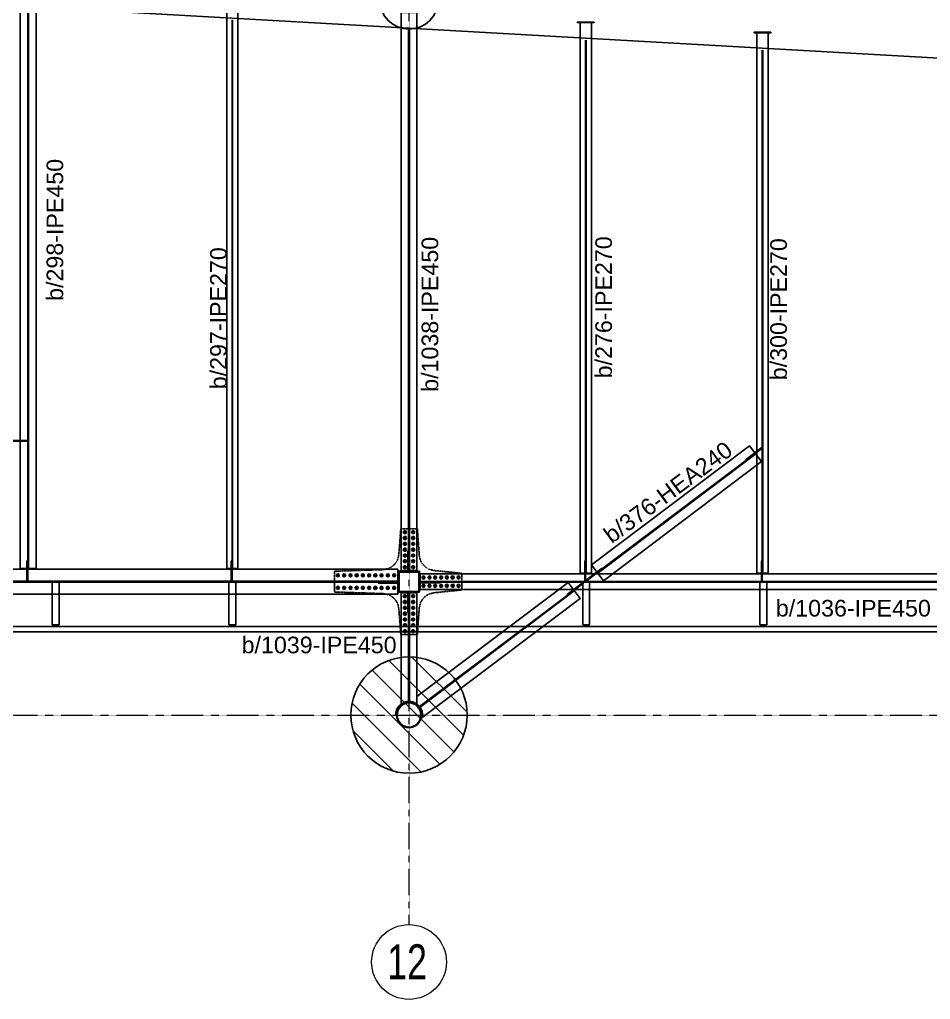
# Model space of a CAD drawing. Header units: millimetres. Extents: x -1715 to 93033, y -21962 to 25119.
# Drawn here: x 50153 to 61106, y -7283 to 4504 of the extents above; entities that cross this region are included whole.
import ezdxf
from ezdxf.enums import TextEntityAlignment as Align

# ---------------------------------------------------------------- set-up
doc = ezdxf.new("R2010")
doc.units = ezdxf.units.MM
doc.header["$LTSCALE"] = 0.4
doc.linetypes.add('DXK_LINE_DOT2', pattern=[3.9198, 1.9599, -1.9599])
doc.linetypes.add('Grid Line', pattern=[3.33375, 1.905, -0.47625, 0.47625, -0.47625])
for name, color, linetype, lineweight in [('0-1', 250, 'Continuous', 5), ('E_COLUMNAS', 1, 'Continuous', 18), ('E_COLUMNAS-1', 1, 'Continuous', 25), ('E_EJES', 8, 'Continuous', 9), ('E_EJES-1', 8, 'Grid Line', 9), ('E_MUROS', 2, 'Continuous', 18), ('E_TEXTO', 3, 'Continuous', 9), ('E_VIGAS-1', 31, 'Continuous', 25), ('E_VIGAS-2', 252, 'Continuous', 25)]:
    doc.layers.add(name, color=color, linetype=linetype, lineweight=lineweight)
doc.layers.add('A_ALMA', color=255, linetype='Continuous')
doc.layers.add('P-PLATINA', color=6, linetype='Continuous')
doc.styles.add('Swis721 LtCn BT_1', font='swisscl.ttf', dxfattribs={"height": 0.42})
doc.styles.add('VERDANA', font='arial.ttf')

# ---------------------------------------------------------------- blocks, each defined once
blk = doc.blocks.new('EST_SFM_VIGA-METALICA-SECCION-C - EST_SFM_VIGA-METALICA-UPN160-1509776-_14_00m_N_E_-NIVEL-4 DOC')
at = {"layer": 'E_VIGAS-1'}
for p, q in [((44.822, 0.047), (-44.831, 0.047)), ((-44.831, -0.018), (44.822, -0.018))]:
    blk.add_line(p, q, dxfattribs=at)
blk = doc.blocks.new('DCTIB_CNI_EST_MOD-1A-FAC_0001_rvt-1-_14_00m_N_E_-NIVEL-4 DOC')
at = {"layer": 'E_VIGAS-1'}
for p, q in [((-35.953, 142.26), (-35.871, 142.26)), ((-35.953, 141.749), (-35.953, 142.26)), ((-35.871, 141.749), (-35.871, 142.26)), ((-33.828, 142.261), (-33.746, 142.261)), ((-33.828, 141.749), (-33.828, 142.261)), ((-33.746, 141.749), (-33.746, 142.261)), ((-29.573, 142.261), (-29.491, 142.261)), ((-29.573, 141.749), (-29.573, 142.261)), ((-29.491, 141.749), (-29.491, 142.261)), ((-27.443, 142.261), (-27.361, 142.261)), ((-27.443, 141.749), (-27.443, 142.261)), ((-27.361, 141.749), (-27.361, 142.261)), ((-35.871, 141.749), (-35.953, 141.749)), ((-35.953, 141.748), (-35.953, 141.749)), ((-35.953, 141.749), (-35.871, 141.749)), ((-35.925, 141.748), (-35.953, 141.748)), ((-35.914, 141.743), (-35.914, 141.748)), ((-35.914, 141.737), (-35.914, 141.743)), ((-35.909, 141.737), (-35.914, 141.737)), ((-35.909, 141.748), (-35.909, 141.743)), ((-35.909, 141.743), (-35.909, 141.737)), ((-35.871, 141.748), (-35.899, 141.748)), ((-35.871, 141.749), (-35.871, 141.748)), ((-33.746, 141.749), (-33.828, 141.749)), ((-33.828, 141.748), (-33.828, 141.749)), ((-33.828, 141.749), (-33.746, 141.749)), ((-33.8, 141.748), (-33.828, 141.748)), ((-33.789, 141.743), (-33.789, 141.748)), ((-33.789, 141.737), (-33.789, 141.743)), ((-33.784, 141.737), (-33.789, 141.737)), ((-33.784, 141.748), (-33.784, 141.743)), ((-33.784, 141.743), (-33.784, 141.737)), ((-33.746, 141.748), (-33.774, 141.748)), ((-33.746, 141.749), (-33.746, 141.748)), ((-29.491, 141.749), (-29.573, 141.749)), ((-29.573, 141.748), (-29.573, 141.749)), ((-29.573, 141.749), (-29.491, 141.749)), ((-29.545, 141.748), (-29.573, 141.748)), ((-29.535, 141.743), (-29.535, 141.748)), ((-29.535, 141.729), (-29.535, 141.743)), ((-29.53, 141.748), (-29.53, 141.743)), ((-29.53, 141.743), (-29.53, 141.729)), ((-29.491, 141.748), (-29.519, 141.748)), ((-29.491, 141.749), (-29.491, 141.748)), ((-27.361, 141.749), (-27.443, 141.749)), ((-27.443, 141.748), (-27.443, 141.749)), ((-27.443, 141.749), (-27.361, 141.749)), ((-27.415, 141.748), (-27.443, 141.748)), ((-27.405, 141.743), (-27.405, 141.748)), ((-27.405, 141.729), (-27.405, 141.743)), ((-27.4, 141.748), (-27.4, 141.743)), ((-27.4, 141.743), (-27.4, 141.729)), ((-27.361, 141.748), (-27.389, 141.748)), ((-27.361, 141.749), (-27.361, 141.748))]:
    blk.add_line(p, q, dxfattribs=at)
for points, knots in [([(-35.925, 141.748), (-35.924, 141.748), (-35.923, 141.748), (-35.92, 141.748), (-35.918, 141.747), (-35.916, 141.747), (-35.915, 141.745), (-35.914, 141.744), (-35.914, 141.743)], [0, 0, 0, 0, 0.142857, 0.285714, 0.428571, 0.571429, 0.785714, 1, 1, 1, 1]), ([(-35.914, 141.743), (-35.914, 141.744), (-35.915, 141.745), (-35.916, 141.747), (-35.918, 141.747), (-35.919, 141.748), (-35.92, 141.748), (-35.922, 141.748), (-35.924, 141.748), (-35.925, 141.748)], [0, 0, 0, 0, 0.285714, 0.428571, 0.571429, 0.678571, 0.732143, 0.785714, 1, 1, 1, 1]), ([(-35.899, 141.748), (-35.9, 141.748), (-35.901, 141.748), (-35.904, 141.748), (-35.906, 141.747), (-35.908, 141.747), (-35.909, 141.745), (-35.909, 141.744), (-35.909, 141.743)], [0, 0, 0, 0, 0.142857, 0.285714, 0.428571, 0.571429, 0.785714, 1, 1, 1, 1]), ([(-35.909, 141.743), (-35.909, 141.744), (-35.909, 141.745), (-35.907, 141.747), (-35.906, 141.747), (-35.904, 141.748), (-35.903, 141.748), (-35.902, 141.748), (-35.9, 141.748), (-35.899, 141.748)], [0, 0, 0, 0, 0.285714, 0.428571, 0.571429, 0.678571, 0.732143, 0.785714, 1, 1, 1, 1]), ([(-33.8, 141.748), (-33.799, 141.748), (-33.798, 141.748), (-33.795, 141.748), (-33.793, 141.747), (-33.791, 141.747), (-33.79, 141.745), (-33.789, 141.744), (-33.789, 141.743)], [0, 0, 0, 0, 0.142857, 0.285714, 0.428571, 0.571429, 0.785714, 1, 1, 1, 1]), ([(-33.789, 141.743), (-33.789, 141.744), (-33.79, 141.745), (-33.791, 141.747), (-33.793, 141.747), (-33.794, 141.748), (-33.795, 141.748), (-33.797, 141.748), (-33.799, 141.748), (-33.8, 141.748)], [0, 0, 0, 0, 0.285714, 0.428571, 0.571429, 0.678571, 0.732143, 0.785714, 1, 1, 1, 1]), ([(-33.774, 141.748), (-33.775, 141.748), (-33.776, 141.748), (-33.779, 141.748), (-33.781, 141.747), (-33.783, 141.747), (-33.784, 141.745), (-33.784, 141.744), (-33.784, 141.743)], [0, 0, 0, 0, 0.142857, 0.285714, 0.428571, 0.571429, 0.785714, 1, 1, 1, 1]), ([(-33.784, 141.743), (-33.784, 141.744), (-33.784, 141.745), (-33.782, 141.747), (-33.781, 141.747), (-33.779, 141.748), (-33.778, 141.748), (-33.777, 141.748), (-33.775, 141.748), (-33.774, 141.748)], [0, 0, 0, 0, 0.285714, 0.428571, 0.571429, 0.678571, 0.732143, 0.785714, 1, 1, 1, 1]), ([(-29.545, 141.748), (-29.544, 141.748), (-29.543, 141.748), (-29.54, 141.748), (-29.538, 141.747), (-29.536, 141.747), (-29.535, 141.745), (-29.535, 141.744), (-29.535, 141.743)], [0, 0, 0, 0, 0.142857, 0.285714, 0.428571, 0.571429, 0.785714, 1, 1, 1, 1]), ([(-29.535, 141.743), (-29.535, 141.744), (-29.535, 141.745), (-29.537, 141.747), (-29.538, 141.747), (-29.54, 141.748), (-29.541, 141.748), (-29.542, 141.748), (-29.544, 141.748), (-29.545, 141.748)], [0, 0, 0, 0, 0.285714, 0.428571, 0.571429, 0.678571, 0.732143, 0.785714, 1, 1, 1, 1]), ([(-29.519, 141.748), (-29.52, 141.748), (-29.521, 141.748), (-29.524, 141.748), (-29.526, 141.747), (-29.528, 141.747), (-29.529, 141.745), (-29.53, 141.744), (-29.53, 141.743)], [0, 0, 0, 0, 0.142857, 0.285714, 0.428571, 0.571429, 0.785714, 1, 1, 1, 1]), ([(-29.53, 141.743), (-29.53, 141.744), (-29.529, 141.745), (-29.528, 141.747), (-29.526, 141.747), (-29.525, 141.748), (-29.524, 141.748), (-29.522, 141.748), (-29.52, 141.748), (-29.519, 141.748)], [0, 0, 0, 0, 0.285714, 0.428571, 0.571429, 0.678571, 0.732143, 0.785714, 1, 1, 1, 1]), ([(-27.415, 141.748), (-27.414, 141.748), (-27.413, 141.748), (-27.41, 141.748), (-27.408, 141.747), (-27.406, 141.747), (-27.405, 141.745), (-27.405, 141.744), (-27.405, 141.743)], [0, 0, 0, 0, 0.142857, 0.285714, 0.428571, 0.571429, 0.785714, 1, 1, 1, 1]), ([(-27.405, 141.743), (-27.405, 141.744), (-27.405, 141.745), (-27.407, 141.747), (-27.408, 141.747), (-27.41, 141.748), (-27.411, 141.748), (-27.412, 141.748), (-27.414, 141.748), (-27.415, 141.748)], [0, 0, 0, 0, 0.285714, 0.428571, 0.571429, 0.678571, 0.732143, 0.785714, 1, 1, 1, 1]), ([(-27.389, 141.748), (-27.39, 141.748), (-27.391, 141.748), (-27.394, 141.748), (-27.396, 141.747), (-27.398, 141.747), (-27.399, 141.745), (-27.4, 141.744), (-27.4, 141.743)], [0, 0, 0, 0, 0.142857, 0.285714, 0.428571, 0.571429, 0.785714, 1, 1, 1, 1]), ([(-27.4, 141.743), (-27.4, 141.744), (-27.399, 141.745), (-27.398, 141.747), (-27.396, 141.747), (-27.395, 141.748), (-27.394, 141.748), (-27.392, 141.748), (-27.39, 141.748), (-27.389, 141.748)], [0, 0, 0, 0, 0.285714, 0.428571, 0.571429, 0.678571, 0.732143, 0.785714, 1, 1, 1, 1])]:
    blk.add_open_spline(points, degree=3, knots=knots, dxfattribs=at)
blk.add_blockref('EST_SFM_VIGA-METALICA-SECCION-C - EST_SFM_VIGA-METALICA-UPN160-1509776-_14_00m_N_E_-NIVEL-4 DOC', (-41.042, 141.682), dxfattribs=at)
blk = doc.blocks.new('EST_SCM_COLUMNA-METALICA-SECCION-CUADRADA - EST_SCM_COLUMNA-TUBULAR-CUADRADA_PTEØ_250x250e_8mm-3539288-_14_00m_N_E_-NIVEL-4 DOC')
at = {"layer": 'E_COLUMNAS-1'}
for p, q in [((-0.109, 0.125), (0.109, 0.125)), ((-0.125, -0.109), (-0.125, 0.109)), ((-0.117, 0.109), (-0.117, -0.109)), ((0.109, 0.117), (-0.109, 0.117)), ((0.117, -0.109), (0.117, 0.109)), ((0.125, 0.109), (0.125, -0.109)), ((-0.109, -0.117), (0.109, -0.117)), ((0.109, -0.125), (-0.109, -0.125))]:
    blk.add_line(p, q, dxfattribs=at)
for centre, radius, start, end in [((-0.109, 0.109), 0.016, 90, 180), ((0.109, 0.109), 0.016, 360, 90), ((-0.109, 0.109), 0.008, 90, 180), ((0.109, 0.109), 0.008, 360, 90), ((-0.109, -0.109), 0.016, 180, 270), ((-0.109, -0.109), 0.008, 180, 270), ((0.109, -0.109), 0.016, 270, 360), ((0.109, -0.109), 0.008, 270, 360)]:
    blk.add_arc(centre, radius, start, end, dxfattribs=at)
blk = doc.blocks.new('Grid - CNI_NOMBRE EJES-372759-_14_00m_N_E_-NIVEL-4 DOC')
at = {"layer": 'E_EJES'}
blk.add_circle((0, 0), 0.003, dxfattribs=at)
blk = doc.blocks.new('Bolt-102891108-3061 - 1511')
at = {"color": 253, "linetype": 'Continuous'}
for p, q in [((62911, 11698), (62928, 11707)), ((62911, 11679), (62911, 11698)), ((62928, 11669), (62911, 11679)), ((62928, 11707), (62944, 11698)), ((62944, 11679), (62928, 11669)), ((62944, 11698), (62944, 11679)), ((62986, 11698), (63003, 11707)), ((62986, 11679), (62986, 11698)), ((63003, 11669), (62986, 11679)), ((63003, 11707), (63019, 11698)), ((63019, 11679), (63003, 11669)), ((63019, 11698), (63019, 11679)), ((63061, 11698), (63078, 11707)), ((63061, 11679), (63061, 11698)), ((63078, 11669), (63061, 11679)), ((63078, 11707), (63094, 11698)), ((63094, 11679), (63078, 11669)), ((63094, 11698), (63094, 11679)), ((63136, 11698), (63153, 11707)), ((63136, 11679), (63136, 11698)), ((63153, 11669), (63136, 11679)), ((63153, 11707), (63169, 11698)), ((63169, 11679), (63153, 11669)), ((63169, 11698), (63169, 11679)), ((63211, 11698), (63228, 11707)), ((63211, 11679), (63211, 11698)), ((63228, 11669), (63211, 11679)), ((63228, 11707), (63244, 11698)), ((63244, 11679), (63228, 11669)), ((63244, 11698), (63244, 11679)), ((63286, 11698), (63303, 11707)), ((63286, 11679), (63286, 11698)), ((63303, 11669), (63286, 11679)), ((63303, 11707), (63319, 11698)), ((63319, 11679), (63303, 11669)), ((63319, 11698), (63319, 11679)), ((63361, 11698), (63378, 11707)), ((63361, 11678), (63361, 11698)), ((63378, 11669), (63361, 11678)), ((63378, 11707), (63394, 11697)), ((63394, 11678), (63378, 11669)), ((63394, 11697), (63394, 11678)), ((63436, 11697), (63453, 11707)), ((63436, 11678), (63436, 11697)), ((63453, 11669), (63436, 11678)), ((63453, 11707), (63469, 11697)), ((63469, 11678), (63453, 11669)), ((63469, 11697), (63469, 11678)), ((63511, 11697), (63528, 11707)), ((63511, 11678), (63511, 11697)), ((63528, 11669), (63511, 11678)), ((63528, 11707), (63544, 11697)), ((63544, 11678), (63528, 11669)), ((63544, 11697), (63544, 11678)), ((63586, 11697), (63603, 11707)), ((63586, 11678), (63586, 11697)), ((63603, 11669), (63586, 11678)), ((63603, 11707), (63619, 11697)), ((63619, 11678), (63603, 11669)), ((63619, 11697), (63619, 11678)), ((62911, 11548), (62927, 11557)), ((62927, 11557), (62944, 11548)), ((62986, 11548), (63002, 11557)), ((63002, 11557), (63019, 11548)), ((63061, 11548), (63077, 11557)), ((63077, 11557), (63094, 11548)), ((63136, 11548), (63152, 11557)), ((63152, 11557), (63169, 11548)), ((63211, 11548), (63227, 11557)), ((63227, 11557), (63244, 11548)), ((63286, 11548), (63302, 11557)), ((63302, 11557), (63319, 11548)), ((63361, 11548), (63377, 11557)), ((63377, 11557), (63394, 11547)), ((63436, 11547), (63452, 11557)), ((63452, 11557), (63469, 11547)), ((63511, 11547), (63527, 11557)), ((63527, 11557), (63544, 11547)), ((63586, 11547), (63602, 11557)), ((63602, 11557), (63619, 11547)), ((62911, 11529), (62911, 11548)), ((62927, 11519), (62911, 11529)), ((62944, 11529), (62927, 11519)), ((62944, 11548), (62944, 11529)), ((62986, 11529), (62986, 11548)), ((63002, 11519), (62986, 11529)), ((63019, 11529), (63002, 11519)), ((63019, 11548), (63019, 11529)), ((63061, 11529), (63061, 11548)), ((63077, 11519), (63061, 11529)), ((63094, 11529), (63077, 11519)), ((63094, 11548), (63094, 11529)), ((63136, 11529), (63136, 11548)), ((63152, 11519), (63136, 11529)), ((63169, 11529), (63152, 11519)), ((63169, 11548), (63169, 11529)), ((63211, 11529), (63211, 11548)), ((63227, 11519), (63211, 11529)), ((63244, 11529), (63227, 11519)), ((63244, 11548), (63244, 11529)), ((63286, 11529), (63286, 11548)), ((63302, 11519), (63286, 11529)), ((63319, 11529), (63302, 11519)), ((63319, 11548), (63319, 11529)), ((63361, 11528), (63361, 11548)), ((63377, 11519), (63361, 11528)), ((63394, 11528), (63377, 11519)), ((63394, 11547), (63394, 11528)), ((63436, 11528), (63436, 11547)), ((63452, 11519), (63436, 11528)), ((63469, 11528), (63452, 11519)), ((63469, 11547), (63469, 11528)), ((63511, 11528), (63511, 11547)), ((63527, 11519), (63511, 11528)), ((63544, 11528), (63527, 11519)), ((63544, 11547), (63544, 11528)), ((63586, 11528), (63586, 11547)), ((63602, 11519), (63586, 11528)), ((63619, 11528), (63602, 11519)), ((63619, 11547), (63619, 11528))]:
    blk.add_line(p, q, dxfattribs=at)
for centre, radius, start, end in [((62928, 11688), 12.5, 17.945, 197.945), ((62928, 11688), 12.5, 197.945, 17.945), ((62928, 11688), 11, 89.945, 269.945), ((62928, 11688), 11, 269.945, 89.945), ((63003, 11688), 12.5, 17.945, 197.945), ((63003, 11688), 12.5, 197.945, 17.945), ((63003, 11688), 11, 89.945, 269.945), ((63003, 11688), 11, 269.945, 89.945), ((63078, 11688), 12.5, 17.945, 197.945), ((63078, 11688), 12.5, 197.945, 17.945), ((63078, 11688), 11, 89.945, 269.945), ((63078, 11688), 11, 269.945, 89.945), ((63153, 11688), 12.5, 17.945, 197.945), ((63153, 11688), 12.5, 197.945, 17.945), ((63153, 11688), 11, 89.945, 269.945), ((63153, 11688), 11, 269.945, 89.945), ((63228, 11688), 12.5, 17.945, 197.945), ((63228, 11688), 12.5, 197.945, 17.945), ((63228, 11688), 11, 89.945, 269.945), ((63228, 11688), 11, 269.945, 89.945), ((63303, 11688), 12.5, 17.945, 197.945), ((63303, 11688), 12.5, 197.945, 17.945), ((63303, 11688), 11, 89.945, 269.945), ((63303, 11688), 11, 269.945, 89.945), ((63378, 11688), 12.5, 17.945, 197.945), ((63378, 11688), 12.5, 197.945, 17.945), ((63378, 11688), 11, 89.945, 269.945), ((63378, 11688), 11, 269.945, 89.945), ((63453, 11688), 12.5, 17.945, 197.945), ((63453, 11688), 12.5, 197.945, 17.945), ((63453, 11688), 11, 89.945, 269.945), ((63453, 11688), 11, 269.945, 89.945), ((63528, 11688), 12.5, 17.945, 197.945), ((63528, 11688), 12.5, 197.945, 17.945), ((63528, 11688), 11, 89.945, 269.945), ((63528, 11688), 11, 269.945, 89.945), ((63603, 11688), 12.5, 17.945, 197.945), ((63603, 11688), 12.5, 197.945, 17.945), ((63603, 11688), 11, 89.945, 269.945), ((63603, 11688), 11, 269.945, 89.945), ((62927, 11538), 12.5, 17.945, 197.945), ((62927, 11538), 11, 89.945, 269.945), ((62927, 11538), 12.5, 197.945, 17.945), ((62927, 11538), 11, 269.945, 89.945), ((63002, 11538), 12.5, 17.945, 197.945), ((63002, 11538), 11, 89.945, 269.945), ((63002, 11538), 12.5, 197.945, 17.945), ((63002, 11538), 11, 269.945, 89.945), ((63077, 11538), 12.5, 17.945, 197.945), ((63077, 11538), 11, 89.945, 269.945), ((63077, 11538), 12.5, 197.945, 17.945), ((63077, 11538), 11, 269.945, 89.945), ((63152, 11538), 12.5, 17.945, 197.945), ((63152, 11538), 11, 89.945, 269.945), ((63152, 11538), 12.5, 197.945, 17.945), ((63152, 11538), 11, 269.945, 89.945), ((63227, 11538), 12.5, 17.945, 197.945), ((63227, 11538), 11, 89.945, 269.945), ((63227, 11538), 12.5, 197.945, 17.945), ((63227, 11538), 11, 269.945, 89.945), ((63302, 11538), 12.5, 17.945, 197.945), ((63302, 11538), 11, 89.945, 269.945), ((63302, 11538), 12.5, 197.945, 17.945), ((63302, 11538), 11, 269.945, 89.945), ((63377, 11538), 12.5, 17.945, 197.945), ((63377, 11538), 11, 89.945, 269.945), ((63377, 11538), 12.5, 197.945, 17.945), ((63377, 11538), 11, 269.945, 89.945), ((63452, 11538), 12.5, 17.945, 197.945), ((63452, 11538), 11, 89.945, 269.945), ((63452, 11538), 12.5, 197.945, 17.945), ((63452, 11538), 11, 269.945, 89.945), ((63527, 11538), 12.5, 17.945, 197.945), ((63527, 11538), 11, 89.945, 269.945), ((63527, 11538), 12.5, 197.945, 17.945), ((63527, 11538), 11, 269.945, 89.945), ((63602, 11538), 12.5, 17.945, 197.945), ((63602, 11538), 11, 89.945, 269.945), ((63602, 11538), 12.5, 197.945, 17.945), ((63602, 11538), 11, 269.945, 89.945)]:
    blk.add_arc(centre, radius, start, end, dxfattribs=at)
blk = doc.blocks.new('Bolt-102891108-3059 - 1511')
at = {"color": 253, "linetype": 'Continuous'}
for p, q in [((63941, 11672), (63957, 11682)), ((63941, 11653), (63941, 11672)), ((63957, 11682), (63974, 11672)), ((63974, 11672), (63974, 11653)), ((64011, 11672), (64027, 11682)), ((64011, 11653), (64011, 11672)), ((64027, 11682), (64044, 11672)), ((64044, 11672), (64044, 11653)), ((64081, 11672), (64097, 11682)), ((64081, 11653), (64081, 11672)), ((64097, 11682), (64114, 11672)), ((64114, 11672), (64114, 11653)), ((64151, 11672), (64167, 11682)), ((64151, 11653), (64151, 11672)), ((64167, 11682), (64184, 11672)), ((64184, 11672), (64184, 11653)), ((64221, 11673), (64237, 11682)), ((64221, 11653), (64221, 11673)), ((64237, 11682), (64254, 11673)), ((64254, 11673), (64254, 11653)), ((64291, 11673), (64307, 11682)), ((64291, 11654), (64291, 11673)), ((64307, 11682), (64324, 11673)), ((64324, 11673), (64324, 11654)), ((64361, 11673), (64377, 11682)), ((64361, 11654), (64361, 11673)), ((64377, 11682), (64394, 11673)), ((64394, 11673), (64394, 11654)), ((63957, 11644), (63941, 11653)), ((63941, 11572), (63958, 11582)), ((63941, 11553), (63941, 11572)), ((63958, 11544), (63941, 11553)), ((63974, 11653), (63957, 11644)), ((63958, 11582), (63974, 11572)), ((63974, 11553), (63958, 11544)), ((63974, 11572), (63974, 11553)), ((64027, 11644), (64011, 11653)), ((64011, 11572), (64028, 11582)), ((64011, 11553), (64011, 11572)), ((64028, 11544), (64011, 11553)), ((64044, 11653), (64027, 11644)), ((64028, 11582), (64044, 11572)), ((64044, 11553), (64028, 11544)), ((64044, 11572), (64044, 11553)), ((64097, 11644), (64081, 11653)), ((64081, 11572), (64098, 11582)), ((64081, 11553), (64081, 11572)), ((64098, 11544), (64081, 11553)), ((64114, 11653), (64097, 11644)), ((64098, 11582), (64114, 11572)), ((64114, 11553), (64098, 11544)), ((64114, 11572), (64114, 11553)), ((64167, 11644), (64151, 11653)), ((64151, 11572), (64168, 11582)), ((64151, 11553), (64151, 11572)), ((64168, 11544), (64151, 11553)), ((64184, 11653), (64167, 11644)), ((64168, 11582), (64184, 11572)), ((64184, 11553), (64168, 11544)), ((64184, 11572), (64184, 11553)), ((64237, 11644), (64221, 11653)), ((64221, 11573), (64238, 11582)), ((64221, 11553), (64221, 11573)), ((64238, 11544), (64221, 11553)), ((64254, 11653), (64237, 11644)), ((64238, 11582), (64254, 11573)), ((64254, 11553), (64238, 11544)), ((64254, 11573), (64254, 11553)), ((64307, 11644), (64291, 11654)), ((64291, 11573), (64308, 11582)), ((64291, 11554), (64291, 11573)), ((64308, 11544), (64291, 11554)), ((64324, 11654), (64307, 11644)), ((64308, 11582), (64324, 11573)), ((64324, 11554), (64308, 11544)), ((64324, 11573), (64324, 11554)), ((64377, 11644), (64361, 11654)), ((64361, 11573), (64378, 11582)), ((64361, 11554), (64361, 11573)), ((64378, 11544), (64361, 11554)), ((64394, 11654), (64377, 11644)), ((64378, 11582), (64394, 11573)), ((64394, 11554), (64378, 11544)), ((64394, 11573), (64394, 11554))]:
    blk.add_line(p, q, dxfattribs=at)
for centre, radius, start, end in [((63957, 11663), 12.5, 18.055, 198.055), ((63957, 11663), 11, 90.055, 270.055), ((63957, 11663), 11, 270.055, 90.055), ((64027, 11663), 12.5, 18.055, 198.055), ((64027, 11663), 11, 90.055, 270.055), ((64027, 11663), 11, 270.055, 90.055), ((64097, 11663), 12.5, 18.055, 198.055), ((64097, 11663), 11, 90.055, 270.055), ((64097, 11663), 11, 270.055, 90.055), ((64167, 11663), 12.5, 18.055, 198.055), ((64167, 11663), 11, 90.055, 270.055), ((64167, 11663), 11, 270.055, 90.055), ((64237, 11663), 12.5, 18.055, 198.055), ((64237, 11663), 11, 90.055, 270.055), ((64237, 11663), 11, 270.055, 90.055), ((64307, 11663), 12.5, 18.055, 198.055), ((64307, 11663), 11, 90.055, 270.055), ((64307, 11663), 11, 270.055, 90.055), ((64377, 11663), 12.5, 18.055, 198.055), ((64377, 11663), 11, 90.055, 270.055), ((64377, 11663), 11, 270.055, 90.055), ((63958, 11563), 12.5, 18.055, 198.055), ((63957, 11663), 12.5, 198.055, 18.055), ((63958, 11563), 12.5, 198.055, 18.055), ((63958, 11563), 11, 90.055, 270.055), ((63958, 11563), 11, 270.055, 90.055), ((64028, 11563), 12.5, 18.055, 198.055), ((64027, 11663), 12.5, 198.055, 18.055), ((64028, 11563), 12.5, 198.055, 18.055), ((64028, 11563), 11, 90.055, 270.055), ((64028, 11563), 11, 270.055, 90.055), ((64098, 11563), 12.5, 18.055, 198.055), ((64097, 11663), 12.5, 198.055, 18.055), ((64098, 11563), 12.5, 198.055, 18.055), ((64098, 11563), 11, 90.055, 270.055), ((64098, 11563), 11, 270.055, 90.055), ((64168, 11563), 12.5, 18.055, 198.055), ((64167, 11663), 12.5, 198.055, 18.055), ((64168, 11563), 12.5, 198.055, 18.055), ((64168, 11563), 11, 90.055, 270.055), ((64168, 11563), 11, 270.055, 90.055), ((64238, 11563), 12.5, 18.055, 198.055), ((64237, 11663), 12.5, 198.055, 18.055), ((64238, 11563), 12.5, 198.055, 18.055), ((64238, 11563), 11, 90.055, 270.055), ((64238, 11563), 11, 270.055, 90.055), ((64308, 11563), 12.5, 18.055, 198.055), ((64307, 11663), 12.5, 198.055, 18.055), ((64308, 11563), 12.5, 198.055, 18.055), ((64308, 11563), 11, 90.055, 270.055), ((64308, 11563), 11, 270.055, 90.055), ((64378, 11563), 12.5, 18.055, 198.055), ((64377, 11663), 12.5, 198.055, 18.055), ((64378, 11563), 12.5, 198.055, 18.055), ((64378, 11563), 11, 90.055, 270.055), ((64378, 11563), 11, 270.055, 90.055)]:
    blk.add_arc(centre, radius, start, end, dxfattribs=at)
blk = doc.blocks.new('Bolt-102891108-3060 - 1511')
at = {"color": 253, "linetype": 'Continuous'}
for p, q in [((63713, 11438), (63723, 11454)), ((63723, 11421), (63713, 11438)), ((63723, 11454), (63742, 11454)), ((63742, 11454), (63752, 11438)), ((63752, 11438), (63742, 11421)), ((63813, 11438), (63823, 11454)), ((63823, 11421), (63813, 11438)), ((63823, 11454), (63842, 11454)), ((63842, 11454), (63852, 11438)), ((63852, 11438), (63842, 11421)), ((63713, 11368), (63723, 11384)), ((63723, 11351), (63713, 11368)), ((63742, 11421), (63723, 11421)), ((63723, 11384), (63742, 11384)), ((63742, 11351), (63723, 11351)), ((63742, 11384), (63752, 11368)), ((63752, 11368), (63742, 11351)), ((63813, 11368), (63823, 11384)), ((63823, 11351), (63813, 11368)), ((63842, 11421), (63823, 11421)), ((63823, 11384), (63842, 11384)), ((63842, 11351), (63823, 11351)), ((63842, 11384), (63852, 11368)), ((63852, 11368), (63842, 11351)), ((63713, 11298), (63723, 11314)), ((63723, 11281), (63713, 11298)), ((63713, 11228), (63723, 11244)), ((63723, 11211), (63713, 11228)), ((63723, 11314), (63742, 11314)), ((63742, 11281), (63723, 11281)), ((63723, 11244), (63742, 11244)), ((63742, 11211), (63723, 11211)), ((63742, 11314), (63752, 11298)), ((63752, 11298), (63742, 11281)), ((63742, 11244), (63752, 11228)), ((63752, 11228), (63742, 11211)), ((63813, 11298), (63823, 11314)), ((63823, 11281), (63813, 11298)), ((63813, 11228), (63823, 11244)), ((63823, 11211), (63813, 11228)), ((63823, 11314), (63842, 11314)), ((63842, 11281), (63823, 11281)), ((63823, 11244), (63842, 11244)), ((63842, 11211), (63823, 11211)), ((63842, 11314), (63852, 11298)), ((63852, 11298), (63842, 11281)), ((63842, 11244), (63852, 11228)), ((63852, 11228), (63842, 11211)), ((63713, 11158), (63723, 11174)), ((63723, 11141), (63713, 11158)), ((63713, 11088), (63723, 11104)), ((63723, 11071), (63713, 11088)), ((63723, 11174), (63742, 11174)), ((63742, 11141), (63723, 11141)), ((63723, 11104), (63742, 11104)), ((63742, 11174), (63752, 11158)), ((63752, 11158), (63742, 11141)), ((63742, 11104), (63752, 11088)), ((63752, 11088), (63742, 11071)), ((63813, 11158), (63823, 11174)), ((63823, 11141), (63813, 11158)), ((63813, 11088), (63823, 11104)), ((63823, 11071), (63813, 11088)), ((63823, 11174), (63842, 11174)), ((63842, 11141), (63823, 11141)), ((63823, 11104), (63842, 11104)), ((63842, 11174), (63852, 11158)), ((63852, 11158), (63842, 11141)), ((63842, 11104), (63852, 11088)), ((63852, 11088), (63842, 11071)), ((63713, 11018), (63723, 11034)), ((63723, 11001), (63713, 11018)), ((63742, 11071), (63723, 11071)), ((63723, 11034), (63742, 11034)), ((63742, 11001), (63723, 11001)), ((63742, 11034), (63752, 11018)), ((63752, 11018), (63742, 11001)), ((63813, 11018), (63823, 11034)), ((63823, 11001), (63813, 11018)), ((63842, 11071), (63823, 11071)), ((63823, 11034), (63842, 11034)), ((63842, 11001), (63823, 11001)), ((63842, 11034), (63852, 11018)), ((63852, 11018), (63842, 11001))]:
    blk.add_line(p, q, dxfattribs=at)
for centre, radius, start, end in [((63733, 11438), 12.5, 108, 288), ((63733, 11438), 11, 0, 180), ((63733, 11438), 11, 180, 0), ((63733, 11438), 12.5, 288, 108), ((63833, 11438), 12.5, 108, 288), ((63833, 11438), 11, 0, 180), ((63833, 11438), 11, 180, 0), ((63833, 11438), 12.5, 288, 108), ((63733, 11368), 12.5, 108, 288), ((63733, 11368), 11, 0, 180), ((63733, 11368), 11, 180, 0), ((63733, 11368), 12.5, 288, 108), ((63833, 11368), 12.5, 108, 288), ((63833, 11368), 11, 0, 180), ((63833, 11368), 11, 180, 0), ((63833, 11368), 12.5, 288, 108), ((63733, 11298), 12.5, 108, 288), ((63733, 11228), 12.5, 108, 288), ((63733, 11298), 11, 0, 180), ((63733, 11298), 11, 180, 0), ((63733, 11228), 11, 0, 180), ((63733, 11228), 11, 180, 0), ((63733, 11298), 12.5, 288, 108), ((63733, 11228), 12.5, 288, 108), ((63833, 11298), 12.5, 108, 288), ((63833, 11228), 12.5, 108, 288), ((63833, 11298), 11, 0, 180), ((63833, 11298), 11, 180, 0), ((63833, 11228), 11, 0, 180), ((63833, 11228), 11, 180, 0), ((63833, 11298), 12.5, 288, 108), ((63833, 11228), 12.5, 288, 108), ((63733, 11158), 12.5, 108, 288), ((63733, 11088), 12.5, 108, 288), ((63733, 11158), 11, 0, 180), ((63733, 11158), 11, 180, 0), ((63733, 11088), 11, 0, 180), ((63733, 11088), 11, 180, 0), ((63733, 11158), 12.5, 288, 108), ((63733, 11088), 12.5, 288, 108), ((63833, 11158), 12.5, 108, 288), ((63833, 11088), 12.5, 108, 288), ((63833, 11158), 11, 0, 180), ((63833, 11158), 11, 180, 0), ((63833, 11088), 11, 0, 180), ((63833, 11088), 11, 180, 0), ((63833, 11158), 12.5, 288, 108), ((63833, 11088), 12.5, 288, 108), ((63733, 11018), 12.5, 108, 288), ((63733, 11018), 11, 0, 180), ((63733, 11018), 11, 180, 0), ((63733, 11018), 12.5, 288, 108), ((63833, 11018), 12.5, 108, 288), ((63833, 11018), 11, 0, 180), ((63833, 11018), 11, 180, 0), ((63833, 11018), 12.5, 288, 108)]:
    blk.add_arc(centre, radius, start, end, dxfattribs=at)
blk = doc.blocks.new('Bolt-102891108-3058 - 1511')
at = {"color": 253, "linetype": 'Continuous'}
for p, q in [((63713, 12208), (63723, 12224)), ((63723, 12191), (63713, 12208)), ((63713, 12138), (63723, 12154)), ((63723, 12224), (63742, 12224)), ((63742, 12191), (63723, 12191)), ((63723, 12154), (63742, 12154)), ((63742, 12224), (63752, 12208)), ((63752, 12208), (63742, 12191)), ((63742, 12154), (63752, 12138)), ((63813, 12208), (63823, 12224)), ((63823, 12191), (63813, 12208)), ((63813, 12138), (63823, 12154)), ((63823, 12224), (63842, 12224)), ((63842, 12191), (63823, 12191)), ((63823, 12154), (63842, 12154)), ((63842, 12224), (63852, 12208)), ((63852, 12208), (63842, 12191)), ((63842, 12154), (63852, 12138)), ((63723, 12121), (63713, 12138)), ((63713, 12068), (63723, 12084)), ((63723, 12051), (63713, 12068)), ((63742, 12121), (63723, 12121)), ((63723, 12084), (63742, 12084)), ((63742, 12051), (63723, 12051)), ((63752, 12138), (63742, 12121)), ((63742, 12084), (63752, 12068)), ((63752, 12068), (63742, 12051)), ((63823, 12121), (63813, 12138)), ((63813, 12068), (63823, 12084)), ((63823, 12051), (63813, 12068)), ((63842, 12121), (63823, 12121)), ((63823, 12084), (63842, 12084)), ((63842, 12051), (63823, 12051)), ((63852, 12138), (63842, 12121)), ((63842, 12084), (63852, 12068)), ((63852, 12068), (63842, 12051)), ((63713, 11998), (63723, 12014)), ((63723, 11981), (63713, 11998)), ((63713, 11928), (63723, 11944)), ((63723, 11911), (63713, 11928)), ((63723, 12014), (63742, 12014)), ((63742, 11981), (63723, 11981)), ((63723, 11944), (63742, 11944)), ((63742, 11911), (63723, 11911)), ((63742, 12014), (63752, 11998)), ((63752, 11998), (63742, 11981)), ((63742, 11944), (63752, 11928)), ((63752, 11928), (63742, 11911)), ((63813, 11998), (63823, 12014)), ((63823, 11981), (63813, 11998)), ((63813, 11928), (63823, 11944)), ((63823, 11911), (63813, 11928)), ((63823, 12014), (63842, 12014)), ((63842, 11981), (63823, 11981)), ((63823, 11944), (63842, 11944)), ((63842, 11911), (63823, 11911)), ((63842, 12014), (63852, 11998)), ((63852, 11998), (63842, 11981)), ((63842, 11944), (63852, 11928)), ((63852, 11928), (63842, 11911)), ((63713, 11858), (63723, 11874)), ((63723, 11841), (63713, 11858)), ((63713, 11788), (63723, 11804)), ((63723, 11771), (63713, 11788)), ((63723, 11874), (63742, 11874)), ((63742, 11841), (63723, 11841)), ((63723, 11804), (63742, 11804)), ((63742, 11874), (63752, 11858)), ((63752, 11858), (63742, 11841)), ((63742, 11804), (63752, 11788)), ((63752, 11788), (63742, 11771)), ((63813, 11858), (63823, 11874)), ((63823, 11841), (63813, 11858)), ((63813, 11788), (63823, 11804)), ((63823, 11771), (63813, 11788)), ((63823, 11874), (63842, 11874)), ((63842, 11841), (63823, 11841)), ((63823, 11804), (63842, 11804)), ((63842, 11874), (63852, 11858)), ((63852, 11858), (63842, 11841)), ((63842, 11804), (63852, 11788)), ((63852, 11788), (63842, 11771)), ((63742, 11771), (63723, 11771)), ((63842, 11771), (63823, 11771))]:
    blk.add_line(p, q, dxfattribs=at)
for centre, radius, start, end in [((63733, 12208), 12.5, 108, 288), ((63733, 12138), 12.5, 108, 288), ((63733, 12208), 11, 360, 180), ((63733, 12208), 11, 180, 360), ((63733, 12138), 11, 360, 180), ((63733, 12208), 12.5, 288, 108), ((63733, 12138), 12.5, 288, 108), ((63833, 12208), 12.5, 108, 288), ((63833, 12138), 12.5, 108, 288), ((63833, 12208), 11, 360, 180), ((63833, 12208), 11, 180, 360), ((63833, 12138), 11, 360, 180), ((63833, 12208), 12.5, 288, 108), ((63833, 12138), 12.5, 288, 108), ((63733, 12068), 12.5, 108, 288), ((63733, 12138), 11, 180, 360), ((63733, 12068), 11, 360, 180), ((63733, 12068), 11, 180, 360), ((63733, 12068), 12.5, 288, 108), ((63833, 12068), 12.5, 108, 288), ((63833, 12138), 11, 180, 360), ((63833, 12068), 11, 360, 180), ((63833, 12068), 11, 180, 360), ((63833, 12068), 12.5, 288, 108), ((63733, 11998), 12.5, 108, 288), ((63733, 11928), 12.5, 108, 288), ((63733, 11998), 11, 360, 180), ((63733, 11998), 11, 180, 360), ((63733, 11928), 11, 360, 180), ((63733, 11928), 11, 180, 360), ((63733, 11998), 12.5, 288, 108), ((63733, 11928), 12.5, 288, 108), ((63833, 11998), 12.5, 108, 288), ((63833, 11928), 12.5, 108, 288), ((63833, 11998), 11, 360, 180), ((63833, 11998), 11, 180, 360), ((63833, 11928), 11, 360, 180), ((63833, 11928), 11, 180, 360), ((63833, 11998), 12.5, 288, 108), ((63833, 11928), 12.5, 288, 108), ((63733, 11858), 12.5, 108, 288), ((63733, 11788), 12.5, 108, 288), ((63733, 11858), 11, 360, 180), ((63733, 11858), 11, 180, 360), ((63733, 11788), 11, 360, 180), ((63733, 11788), 11, 180, 360), ((63733, 11858), 12.5, 288, 108), ((63733, 11788), 12.5, 288, 108), ((63833, 11858), 12.5, 108, 288), ((63833, 11788), 12.5, 108, 288), ((63833, 11858), 11, 360, 180), ((63833, 11858), 11, 180, 360), ((63833, 11788), 11, 360, 180), ((63833, 11788), 11, 180, 360), ((63833, 11858), 12.5, 288, 108), ((63833, 11788), 12.5, 288, 108)]:
    blk.add_arc(centre, radius, start, end, dxfattribs=at)
blk = doc.blocks.new('Part-102891108-3062 - 1511')
at = {"color": 253, "linetype": 'DXK_LINE_DOT2'}
for p, q in [((63660, 11942), (63683, 12248)), ((63683, 12248), (63883, 12248)), ((63883, 12248), (63905, 11931)), ((63648, 11885), (63660, 11942)), ((63905, 11931), (63917, 11876)), ((62887, 11488), (62888, 11738)), ((62888, 11738), (63468, 11757)), ((63468, 11757), (63525, 11767)), ((63910, 11740), (63655, 11740)), ((63655, 11740), (63655, 11485)), ((63910, 11485), (63910, 11740)), ((64031, 11759), (64085, 11746)), ((64085, 11746), (64418, 11713)), ((64418, 11713), (64418, 11513)), ((63467, 11469), (62887, 11488)), ((63525, 11459), (63467, 11469)), ((63655, 11485), (63910, 11485)), ((64085, 11479), (64031, 11466)), ((64418, 11513), (64085, 11479)), ((63660, 11284), (63648, 11341)), ((63917, 11349), (63905, 11295)), ((63683, 10978), (63660, 11284)), ((63905, 11295), (63883, 10978)), ((63883, 10978), (63683, 10978))]:
    blk.add_line(p, q, dxfattribs=at)
for centre, start, end in [((63461, 11957), 288.682, 339.0748), ((64105, 11945), 200.1599, 248.257), ((63461, 11269), 20.9307, 71.356), ((64105, 11280), 111.7412, 159.8396)]:
    blk.add_arc(centre, 200, start, end, dxfattribs=at)

msp = doc.modelspace()

# ---------------------------------------------------------------- hatches: boundary and pattern name
at = {"layer": 'E_COLUMNAS'}
h = msp.add_hatch(dxfattribs=at)
h.set_pattern_fill('FP_1', color=256, scale=1000, style=0, pattern_type=2)
h.set_pattern_definition([(135, (120498.07, -144524.27), (-159.09903, -159.09903), [])])
h.paths.add_polyline_path([(54836, -4561.9), (54927.3, -4555.9), (55017.2, -4538), (55103.9, -4508.6), (55186, -4468.1), (55262.1, -4417.2), (55331, -4356.8), (55391.3, -4288), (55442.2, -4211.9), (55482.7, -4129.7), (55512.1, -4043), (55530, -3953.2), (55536, -3861.9), (55530, -3770.5), (55512.1, -3680.7), (55482.7, -3594), (55442.2, -3511.9), (55391.3, -3435.7), (55331, -3366.9), (55262.1, -3306.5), (55179.6, -3252.5), (55103.9, -3215.1), (55017.2, -3185.7), (54927.3, -3167.8), (54836, -3161.9), (54744.6, -3167.8), (54654.8, -3185.7), (54568.1, -3215.1), (54486, -3255.6), (54409.8, -3306.5), (54341, -3366.9), (54280.6, -3435.7), (54229.8, -3511.9), (54189.3, -3594), (54159.8, -3680.7), (54142, -3770.5), (54136, -3861.9), (54142, -3953.2), (54159.8, -4043), (54189.3, -4129.7), (54229.8, -4211.9), (54280.6, -4288), (54341, -4356.8), (54409.8, -4417.2), (54486, -4468.1), (54568.1, -4508.6), (54654.8, -4538), (54744.6, -4555.9)])

# ---------------------------------------------------------------- linework, layer by layer
at = {"layer": 'A_ALMA'}
for p, q in [((50250.5, -2098.5), (50250.5, 4638.1)), ((50259.9, -2098.5), (50259.9, 4638.1)), ((52707.7, -2098.5), (52707.7, 4500.2)), ((52714.3, -2098.5), (52714.3, 4500.2)), ((54831.3, -2123.5), (54831.3, 4378.1)), ((54840.7, -2123.5), (54840.7, 4378.1)), ((56957.7, -2153.5), (56957.7, 4257.5)), ((56964.3, -2153.5), (56964.3, 4257.5)), ((59082.7, -2153.5), (59082.7, 4136.2)), ((59089.3, -2153.5), (59089.3, 4136.2)), ((57099.9, -2149), (59000.2, -715.1)), ((57104.4, -2155), (59004.7, -721.1)), ((46549.2, -2252.7), (54701, -2252.7)), ((46549.2, -2264.2), (54701, -2264.2)), ((54971, -2253.8), (63122.8, -2253.8)), ((54971, -2263.2), (63122.8, -2263.2)), ((56948, -2263.6), (56948.5, -2263.2)), ((56960.5, -2263.6), (56961, -2263.2)), ((54831.3, -3699.4), (54831.3, -2393.5)), ((54840.7, -3699.4), (54840.7, -2393.5)), ((54963.4, -3761), (56817.6, -2362)), ((54968, -3767), (56822.1, -2368))]:
    msp.add_line(p, q, dxfattribs=at)
at = {"layer": 'E_COLUMNAS-1'}
for centre, radius, start, end in [((54836.2, 4738.1), 350, 180, 0), ((54836, -3861.9), 700, 0, 180), ((54836, -3861.9), 700, 180, 0)]:
    msp.add_arc(centre, radius, start, end, dxfattribs=at)
at = {"layer": 'E_EJES-1'}
for p, q in [((54836, -6383.3), (54836, 24219.3)), ((-814.6, -3861.9), (92132.7, -3861.8))]:
    msp.add_line(p, q, dxfattribs=at)
at = {"layer": 'E_MUROS', "color": 2, "linetype": 'Continuous'}
for points in [[(54985.5, -3832.1, 1), (54686.4, -3891.6, 1)], [(54975.7, -3889.7, 1), (54696.2, -3834.1, 1)]]:
    msp.add_lwpolyline(points, format="xyb", close=True, dxfattribs=at)
at = {"layer": 'E_VIGAS-1', "color": 30, "true_color": 0xf26722}
msp.add_lwpolyline([(49777.9, 13113.3), (63498.7, 13868.4), (71836.2, 13868.4), (71836.2, 3908.4), (63336, 3908.4), (63336, 3918.1), (50227.2, 4663.3), (42675.7, 4663.3)], dxfattribs=at)
at = {"layer": 'E_VIGAS-2'}
msp.add_line((57286.1, -2163.5), (57312.6, -2143.5), dxfattribs=at)
for points in [[(50350.2, -2098.5), (50350.2, -621.5), (50350.2, 4848.8), (50160.2, 4848.8), (50160.2, -621.5), (50160.2, -2098.5)], [(52778.5, -2098.5), (52778.5, 4710.2), (52643.5, 4710.2), (52643.5, -2098.5)], [(54741, -2123.5), (54741, 4588.1), (54931, 4588.1), (54931, -2123.5)], [(57061, 4473.5), (56861, 4473.5), (56861, 4467.5), (57061, 4467.5)], [(56893.5, -2153.5), (56893.5, 4467.5), (57028.5, 4467.5), (57028.5, -2153.5)], [(59186, 4352.2), (58986, 4352.2), (58986, 4346.2), (59186, 4346.2)], [(59018.5, -2153.5), (59018.5, 4346.2), (59153.5, 4346.2), (59153.5, -2153.5)], [(54701, -2408.5), (46549.2, -2408.5), (46549.2, -2108.5), (50160, -2108.5), (54701, -2108.5)], [(63122.8, -2163.5), (54971, -2163.5), (54971, -2353.5), (63122.8, -2353.5)], [(54977, -3804.8), (54970.5, -3791.4), (54969.5, -3789.5), (54962.1, -3776.7), (54959.3, -3772.6), (54950.3, -3761.6), (54948.2, -3759.3), (54937.3, -3748.6), (54935.3, -3746.7), (54924.2, -3737.7), (54919.9, -3734.7), (54907.2, -3727.6), (54905.3, -3726.6), (54891.7, -3720.2), (54887.6, -3718.6), (54874, -3714.5), (54870.4, -3713.6), (54855.3, -3711), (54853.1, -3710.8), (54838.9, -3709.4), (54833, -3709.4), (54818.8, -3710.8), (54816.7, -3711), (54801.6, -3713.6), (54798, -3714.5), (54784.3, -3718.6), (54780.3, -3720.2), (54766.7, -3726.6), (54764.8, -3727.6), (54752.1, -3734.7), (54747.7, -3737.7), (54736.7, -3746.7), (54734.7, -3748.6), (54723.8, -3759.3), (54721.7, -3761.6), (54712.6, -3772.6), (54709.8, -3776.7), (54702.5, -3789.5), (54701.5, -3791.4), (54695, -3804.8), (54693.3, -3809.1), (54689.2, -3822.7), (54688.4, -3826), (54685.6, -3841.1), (54685.3, -3843.6), (54683.6, -3860.5), (54673.6, -3859.6), (54675.3, -3842.6), (54675.8, -3839.3), (54678.5, -3824.2), (54679.6, -3819.8), (54683.7, -3806.2), (54686, -3800.4), (54692.5, -3787), (54693.8, -3784.5), (54701.2, -3771.7), (54704.9, -3766.3), (54713.9, -3755.3), (54716.7, -3752.2), (54727.6, -3741.5), (54730.4, -3739), (54741.4, -3729.9), (54747.2, -3726), (54759.9, -3718.8), (54762.5, -3717.5), (54776.1, -3711.1), (54781.4, -3709.1), (54795.1, -3704.9), (54799.9, -3703.8), (54815, -3701.2), (54817.9, -3700.8), (54832.1, -3699.4), (54839.9, -3699.4), (54854.1, -3700.8), (54857, -3701.2), (54872.1, -3703.8), (54876.9, -3704.9), (54890.5, -3709.1), (54895.9, -3711.1), (54909.5, -3717.5), (54912.1, -3718.8), (54924.8, -3726), (54930.6, -3729.9), (54941.6, -3739), (54944.3, -3741.5), (54955.2, -3752.2), (54958, -3755.3), (54967.1, -3766.3), (54970.8, -3771.7), (54978.2, -3784.5), (54979.5, -3787), (54986, -3800.4), (54988.2, -3806.2), (54992.4, -3819.8), (54993.4, -3824.2), (54996.2, -3839.3), (54998.3, -3859.6), (54997, -3874.7), (54996, -3885.3), (54994.8, -3892.3), (54991, -3895.2), (54983.4, -3901), (54985.5, -3891.6), (54987.3, -3861.9), (54988.2, -3852.4), (54986.4, -3841.1), (54983.6, -3826), (54982.8, -3822.7), (54978.7, -3809.1)]]:
    msp.add_lwpolyline(points, close=True, dxfattribs=at)
for points in [[(59074.7, -813.9), (57174.4, -2247.8), (57029.9, -2056.2), (58930.1, -622.3), (59074.7, -813.9)], [(56747.5, -2269.2), (54931, -3639.8)], [(54994.8, -3892.3), (56892.1, -2460.8), (56747.5, -2269.2)], [(54741, -3730.3), (54741, -2461.7), (54741, -2393.5), (54931, -2393.5), (54931, -2461.7), (54931, -3730.3)]]:
    msp.add_lwpolyline(points, dxfattribs=at)
at = {"layer": 'P-PLATINA'}
for points in [[(50250.5, -567.4), (50250.5, -557.4), (50006.5, -557.4), (50006.5, -567.4)], [(58883.1, -791), (58889.2, -799), (59083.8, -651.9), (59077.8, -643.9)], [(54821.6, -2133.5), (54831.3, -2133.5), (54831.3, -1889.5), (54821.6, -1889.5)], [(50240.8, -2252.7), (50250.5, -2252.7), (50250.5, -2008.8), (50240.8, -2008.8)], [(52698, -2252.7), (52707.7, -2252.7), (52707.7, -2008.8), (52698, -2008.8)], [(56948, -2253.8), (56957.7, -2253.8), (56957.7, -2009.8), (56948, -2009.8)], [(56954.9, -2245.8), (56961, -2253.8), (57155.7, -2106.7), (57149.6, -2098.7)], [(59073, -2253.8), (59082.7, -2253.8), (59082.7, -2009.8), (59073, -2009.8)], [(54711, -2274.2), (54711, -2264.2), (54467, -2264.2), (54467, -2274.2)], [(54961, -2273.2), (54961, -2263.2), (55205, -2263.2), (55205, -2273.2)], [(56938.3, -2271.2), (56932.3, -2263.2), (56737.6, -2410.3), (56743.6, -2418.2)], [(54821.6, -2627.4), (54831.3, -2627.4), (54831.3, -2383.5), (54821.6, -2383.5)]]:
    msp.add_lwpolyline(points, close=True, dxfattribs=at)

# ---------------------------------------------------------------- block references
for name in ['Part-102891108-3062 - 1511', 'Bolt-102891108-3058 - 1511', 'Bolt-102891108-3061 - 1511', 'Bolt-102891108-3059 - 1511', 'Bolt-102891108-3060 - 1511']:
    msp.add_blockref(name, (-8946.5, -13870))
at = {"layer": '0-1', "xscale": 1000.000000001395, "yscale": 1000.000000001395, "zscale": 1000.000000001395}
msp.add_blockref('DCTIB_CNI_EST_MOD-1A-FAC_0001_rvt-1-_14_00m_N_E_-NIVEL-4 DOC', (86498.1, -144524.3), dxfattribs=at)
at = {"layer": 'E_COLUMNAS-1', "xscale": 999.99999999998, "yscale": 999.99999999998, "zscale": 999.99999999998}
msp.add_blockref('EST_SCM_COLUMNA-METALICA-SECCION-CUADRADA - EST_SCM_COLUMNA-TUBULAR-CUADRADA_PTEØ_250x250e_8mm-3539288-_14_00m_N_E_-NIVEL-4 DOC', (54836, -2258.5), dxfattribs=at)
at = {"layer": 'E_EJES', "xscale": 150000.0000002091, "yscale": 150000.0000002091, "zscale": 150000.0000002091}
msp.add_blockref('Grid - CNI_NOMBRE EJES-372759-_14_00m_N_E_-NIVEL-4 DOC', (54836, -6833.3), dxfattribs=at)

# ---------------------------------------------------------------- texts
at = {"layer": 'E_EJES', "insert": (54572.5, -6620.7), "char_height": 420, "width": 625.316, "attachment_point": 1, "style": 'Swis721 LtCn BT_1'}
msp.add_mtext('12', dxfattribs=at)
at = {"layer": 'E_TEXTO', "style": 'VERDANA'}
for s, rotation, p in [('b/298-IPE450', 90, (50677, 1974.4)), ('b/276-IPE270', 90, (57276.1, 1042.9)), ('b/1038-IPE450', 90, (55187.1, 958.5)), ('b/300-IPE270', 90, (59379.7, 1020)), ('b/297-IPE270', 90, (52643.5, 911.6)), ('b/376-HEA240', 36.49587, (58009.4, -1261.7))]:
    msp.add_text(s, height=200, rotation=rotation, dxfattribs=at).set_placement(p, align=Align.CENTER)
for s, p in [('b/1036-IPE450', (60179, -2676.9)), ('b/1039-IPE450', (53754.4, -3119.3))]:
    msp.add_text(s, height=200, dxfattribs=at).set_placement(p, align=Align.CENTER)

doc.saveas('drawing.dxf')
